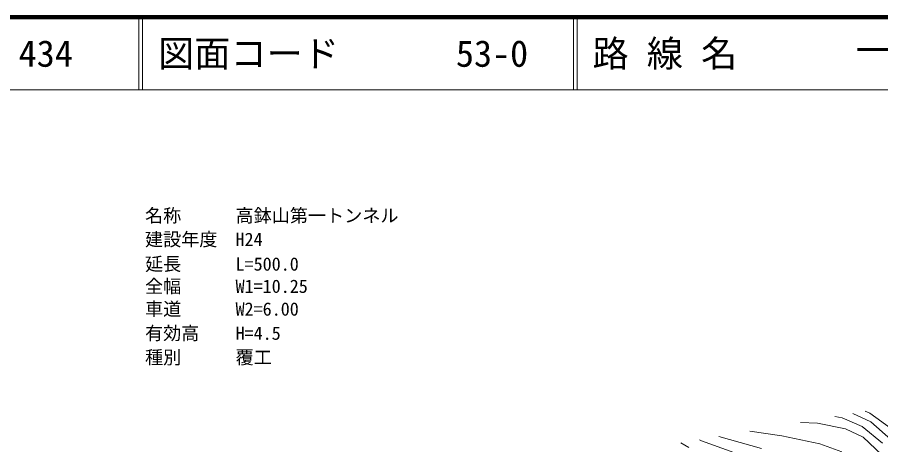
# Model space of a CAD drawing. Units: millimetres, scale not verified. Extents: x 40000 to 680000, y 20000 to 380000.
# Drawn here: x 100948 to 220181, y 321007 to 380000 of the extents above; entities that cross this region are included whole.
import ezdxf
from ezdxf.enums import TextEntityAlignment as Align

# ---------------------------------------------------------------- set-up
doc = ezdxf.new("R2010")
doc.units = ezdxf.units.MM
doc.header["$LTSCALE"] = 1000
for name, color, linetype, lineweight in [('M-BGD', 7, 'Continuous', 13), ('M-STR-HTXT', 7, 'Continuous', 13), ('M-TTL', 2, 'Continuous', 140), ('M-TTL-LINE', 7, 'Continuous', 13), ('M-TTL-TXT', 7, 'Continuous', 50)]:
    doc.layers.add(name, color=color, linetype=linetype, lineweight=lineweight)
doc.styles.add('ＭＳ ゴシック', font='')
doc.styles.get('ＭＳ ゴシック').set_extended_font_data('MS Gothic')

msp = doc.modelspace()

# ---------------------------------------------------------------- linework, layer by layer
at = {"layer": 'M-BGD'}
for p, q in [((218678, 325355), (218038, 325626)), ((214859, 324721), (213851, 324905)), ((217618, 323538), (214859, 324721)), ((218825, 324144), (216329, 325332)), ((221652, 323207), (218678, 325355)), ((211464, 323973), (209101, 324088)), ((215314, 323220), (211464, 323973)), ((217756, 322068), (215314, 323220)), ((220417, 321237), (217618, 323538)), ((221590, 321714), (218825, 324144)), ((203698, 320498), (197820, 322147)), ((206510, 322253), (202114, 322886)), ((211773, 321142), (206510, 322253)), ((220331, 319626), (217756, 322068)), ((193677, 320631), (192600, 321249)), ((195144, 321687), (195413, 321556)), ((195413, 321556), (205522, 317933)), ((214813, 320019), (211773, 321142))]:
    msp.add_line(p, q, dxfattribs=at)
at = {"layer": 'M-TTL'}
msp.add_line((680000, 380000), (40000, 380000), dxfattribs=at)
at = {"layer": 'M-TTL-LINE'}
for p, q in [((117750, 380000), (117750, 370000)), ((118250, 380000), (118250, 370000)), ((177750, 380000), (177750, 370000)), ((178250, 380000), (178250, 370000)), ((40000, 370000), (680000, 370000))]:
    msp.add_line(p, q, dxfattribs=at)

# ---------------------------------------------------------------- texts
at = {"layer": 'M-STR-HTXT', "style": 'ＭＳ ゴシック'}
for s, p in [('名称\u3000\u3000\u3000高鉢山第一トンネル', (118591, 351168)), ('建設年度  H24', (118591, 347886)), ('延長\u3000\u3000\u3000L=500.0', (118591, 344482)), ('全幅\u3000\u3000\u3000W1=10.25', (118591, 341412)), ('車道\u3000\u3000\u3000W2=6.00', (118591, 338271)), ('有効高\u3000\u3000H=4.5', (118591, 334936)), ('種別\u3000\u3000\u3000覆工', (118591, 331601))]:
    msp.add_text(s, height=1833, dxfattribs=at).set_placement(p, align=Align.BOTTOM_LEFT)
at = {"layer": 'M-TTL-TXT', "style": 'ＭＳ ゴシック'}
for s, p in [('434', (101142, 375000)), ('図面コード', (120380, 375000)), ('53-0', (161521, 375000)), ('路 線 名', (180380, 375000))]:
    msp.add_text(s, height=3666, dxfattribs=at).set_placement(p, align=Align.MIDDLE_LEFT)
msp.add_text('一般国道434号', height=3666, dxfattribs=at).set_placement((216734, 372500), align=Align.BOTTOM_LEFT)

doc.saveas('drawing.dxf')
